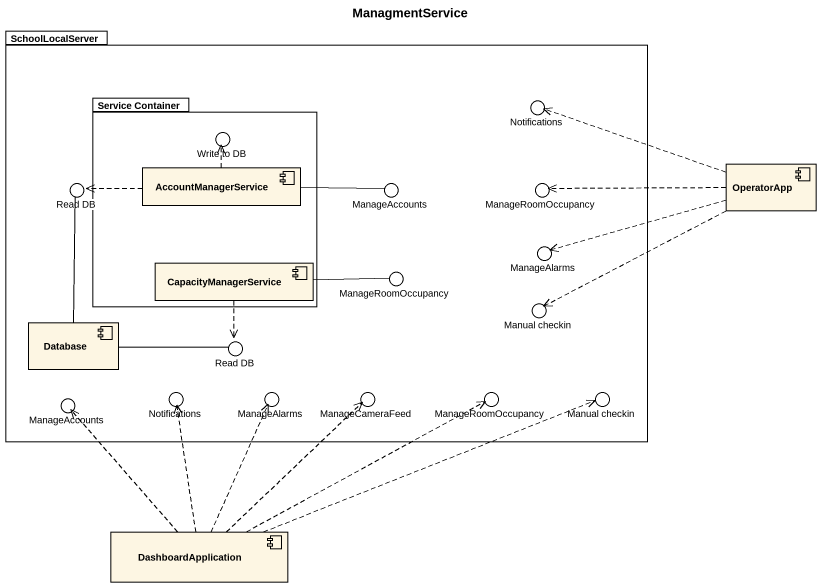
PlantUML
@startuml
title ManagmentService
package SchoolLocalServer {
  package "Service Container" as Service_Container {
    component AccountManagerService
    component CapacityManagerService
  }
  component "Database" as Database_
}
() Notifications
() "Write to DB" as Write_to_DB
() "Read DB" as Read_DB
() ManageAccounts
() ManageRoomOccupancy
component OperatorApp
() ManageAlarms
() "ManageRoomOccupancy" as ManageRoomOccupancy_2
() "Manual checkin" as Manual_checkin
() "Read DB" as Read_DB_2
() "ManageAccounts" as ManageAccounts_2
() "Notifications" as Notifications_2
() "ManageAlarms" as ManageAlarms_2
() ManageCameraFeed
() "ManageRoomOccupancy" as ManageRoomOccupancy_3
() "Manual checkin" as Manual_checkin_2
component DashboardApplication
SchoolLocalServer -up- Notifications
Service_Container -up- Write_to_DB
SchoolLocalServer -left- Read_DB
SchoolLocalServer -up- ManageAccounts
SchoolLocalServer -right- ManageRoomOccupancy
SchoolLocalServer -right- ManageAlarms
SchoolLocalServer -- ManageRoomOccupancy_2
SchoolLocalServer -right- Manual_checkin
SchoolLocalServer -- Read_DB_2
SchoolLocalServer -- ManageAccounts_2
SchoolLocalServer -- Notifications_2
SchoolLocalServer -- ManageAlarms_2
SchoolLocalServer -- ManageCameraFeed
SchoolLocalServer -- ManageRoomOccupancy_3
SchoolLocalServer -right- Manual_checkin_2
AccountManagerService .up.> Write_to_DB
AccountManagerService .left.> Read_DB
AccountManagerService -right- ManageAccounts
OperatorApp .left.> Notifications
OperatorApp .left.> ManageRoomOccupancy
OperatorApp .left.> ManageAlarms
OperatorApp .left.> Manual_checkin
CapacityManagerService -right- ManageRoomOccupancy_2
CapacityManagerService ..> Read_DB_2
Database_ -up- Read_DB
Database_ -right- Read_DB_2
DashboardApplication .up.> ManageAccounts_2
DashboardApplication .up.> Notifications_2
DashboardApplication .up.> ManageAlarms_2
DashboardApplication .up.> ManageCameraFeed
DashboardApplication .right.> ManageRoomOccupancy_3
DashboardApplication .right.> Manual_checkin_2
@enduml
